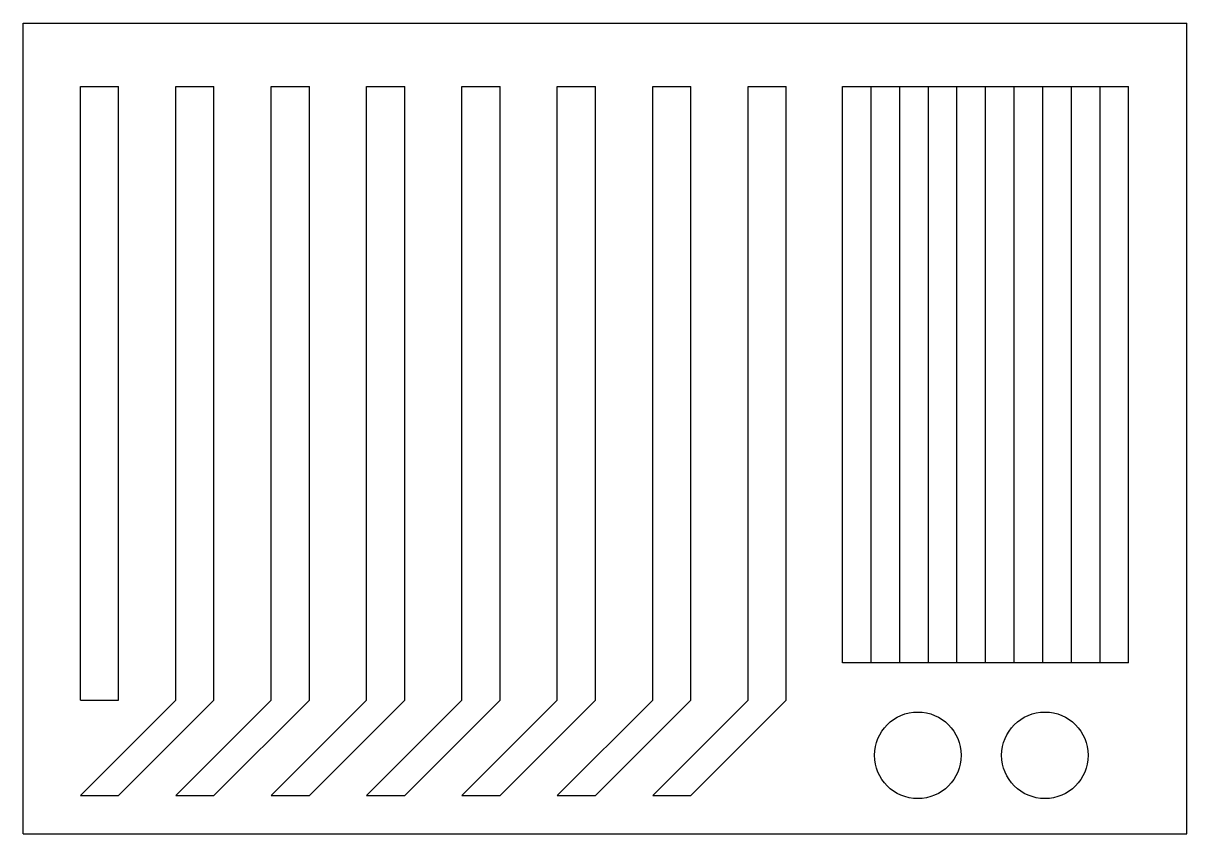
# Model space of a CAD drawing. Extents: x 1.654 to 2.226, y 0.708 to 1.107.
import ezdxf

# ---------------------------------------------------------------- set-up
doc = ezdxf.new("R2010")
doc.units = 0
doc.layers.get('0').update_dxf_attribs({"linetype": 'CONTINUOUS'})

msp = doc.modelspace()

# ---------------------------------------------------------------- linework, layer by layer
at = {"color": 0}
for p, q in [((1.65375, 0.70822), (1.65375, 1.10666)), ((1.65375, 1.10666), (2.22563, 1.10666)), ((2.22563, 0.70822), (2.22563, 1.10666)), ((1.68188, 0.77384), (1.68188, 1.07552)), ((1.68188, 1.07552), (1.70063, 1.07552)), ((1.70063, 0.77384), (1.70063, 1.07552)), ((1.72875, 0.77384), (1.72875, 1.07552)), ((1.72875, 1.07552), (1.7475, 1.07552)), ((1.7475, 0.77384), (1.7475, 1.07552)), ((1.77563, 0.77384), (1.77563, 1.07552)), ((1.77563, 1.07552), (1.79438, 1.07552)), ((1.79438, 0.77384), (1.79438, 1.07552)), ((1.8225, 0.77384), (1.8225, 1.07552)), ((1.8225, 1.07552), (1.84125, 1.07552)), ((1.84125, 0.77384), (1.84125, 1.07552)), ((1.86938, 0.77384), (1.86938, 1.07552)), ((1.86938, 1.07552), (1.88813, 1.07552)), ((1.88813, 0.77384), (1.88813, 1.07552)), ((1.91625, 0.77384), (1.91625, 1.07552)), ((1.91625, 1.07552), (1.935, 1.07552)), ((1.935, 0.77384), (1.935, 1.07552)), ((1.96313, 0.77384), (1.96313, 1.07552)), ((1.96313, 1.07552), (1.98188, 1.07552)), ((1.98188, 0.77384), (1.98188, 1.07552)), ((2.01, 0.77384), (2.01, 1.07552)), ((2.01, 1.07552), (2.02875, 1.07552)), ((2.02875, 0.77384), (2.02875, 1.07552)), ((2.05644, 0.79216), (2.05644, 1.07552)), ((2.05644, 1.07552), (2.19707, 1.07552)), ((2.0705, 0.79216), (2.0705, 1.07552)), ((2.08457, 0.79216), (2.08457, 1.07552)), ((2.09863, 0.79216), (2.09863, 1.07552)), ((2.11269, 0.79216), (2.11269, 1.07552)), ((2.12675, 0.79216), (2.12675, 1.07552)), ((2.14082, 0.79216), (2.14082, 1.07552)), ((2.15488, 0.79216), (2.15488, 1.07552)), ((2.16894, 0.79216), (2.16894, 1.07552)), ((2.183, 0.79216), (2.183, 1.07552)), ((2.19707, 0.79216), (2.19707, 1.07552)), ((2.19707, 0.79216), (2.05644, 0.79216)), ((1.72875, 0.77384), (1.68188, 0.72697)), ((1.68188, 0.77384), (1.70063, 0.77384)), ((1.7475, 0.77384), (1.70063, 0.72697)), ((1.77563, 0.77384), (1.72875, 0.72697)), ((1.79438, 0.77384), (1.7475, 0.72697)), ((1.8225, 0.77384), (1.77563, 0.72697)), ((1.84125, 0.77384), (1.79438, 0.72697)), ((1.86938, 0.77384), (1.8225, 0.72697)), ((1.88813, 0.77384), (1.84125, 0.72697)), ((1.91625, 0.77384), (1.86938, 0.72697)), ((1.935, 0.77384), (1.88813, 0.72697)), ((1.96313, 0.77384), (1.91625, 0.72697)), ((1.98188, 0.77384), (1.935, 0.72697)), ((2.01, 0.77384), (1.96313, 0.72697)), ((2.02875, 0.77384), (1.98188, 0.72697)), ((1.68188, 0.72697), (1.70063, 0.72697)), ((1.72875, 0.72697), (1.7475, 0.72697)), ((1.77563, 0.72697), (1.79438, 0.72697)), ((1.8225, 0.72697), (1.84125, 0.72697)), ((1.86938, 0.72697), (1.88813, 0.72697)), ((1.91625, 0.72697), (1.935, 0.72697)), ((1.96313, 0.72697), (1.98188, 0.72697)), ((1.65375, 0.70822), (2.22563, 0.70822))]:
    msp.add_line(p, q, dxfattribs=at)
for centre in [(2.09345, 0.74678), (2.15593, 0.74678)]:
    msp.add_circle(centre, 0.02127, dxfattribs=at)

doc.saveas('drawing.dxf')
